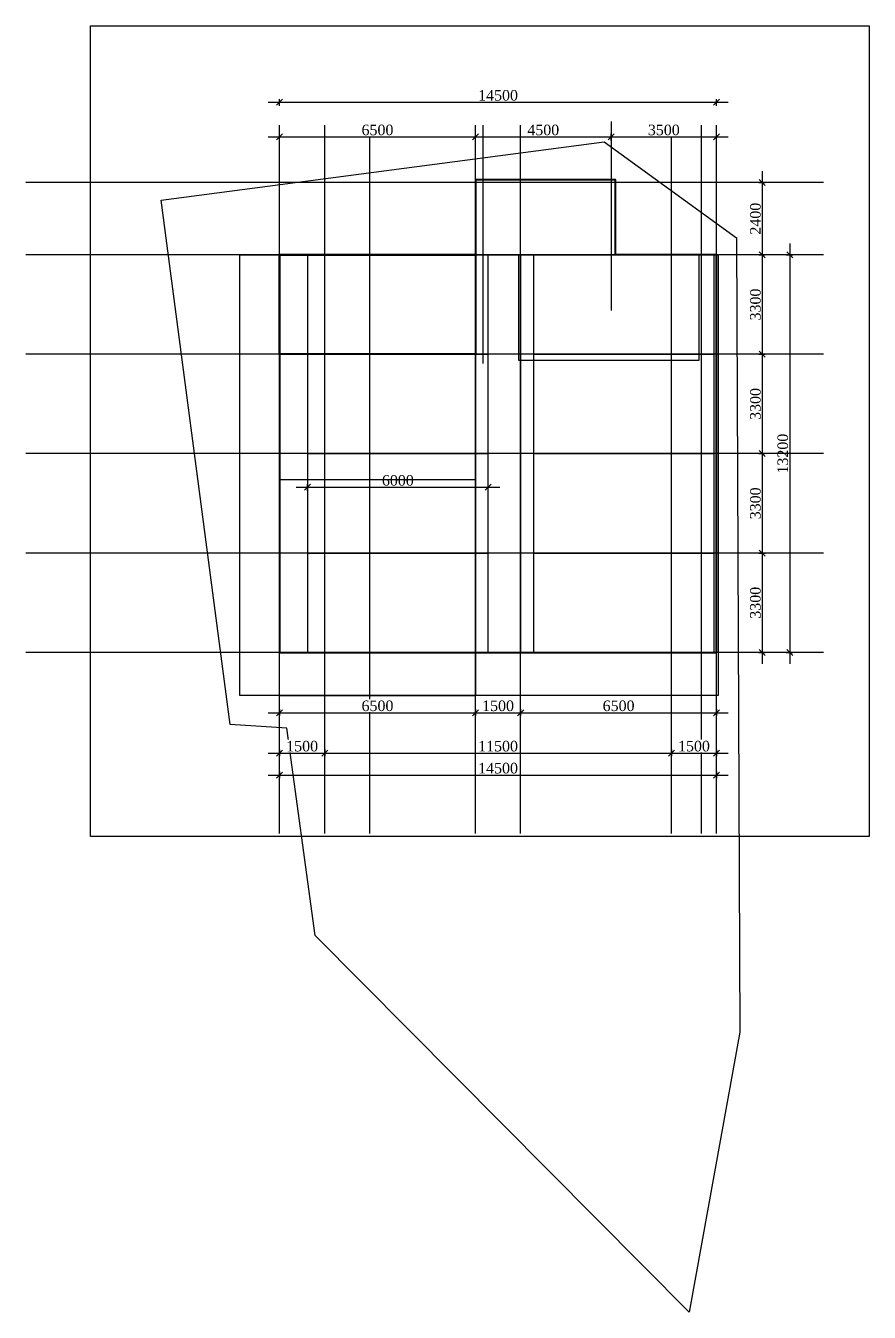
# Model space of a CAD drawing. Header units: millimetres. Extents: x 0 to 304375, y 0 to 173485.
# Drawn here: x 206445 to 234432, y 68815 to 111523 of the extents above; entities that cross this region are included whole.
import ezdxf

# ---------------------------------------------------------------- set-up
doc = ezdxf.new("R2010")
doc.units = ezdxf.units.MM
doc.layers.add('1', color=7, linetype='Continuous')
doc.styles.get("Standard").update_dxf_attribs({"font": 'Arial.ttf'})
doc.styles.add('Times New Roman', font='Times New Roman.ttf')
doc.dimstyles.new('1-100', dxfattribs={"dimtxt": 350, "dimasz": 200, "dimexe": 100, "dimexo": 100, "dimgap": 50, "dimtad": 1, "dimdec": 0, "dimtxsty": 'Times New Roman', "dimblk": 'OBLIQUE', "dimcen": 250, "dimdle": 380, "dimclrd": 256, "dimclre": 256, "dimclrt": 256, "dimadec": 0, "dimazin": 0, "dimtfac": 1, "dimtdec": 0, "dimtmove": 1, "dimatfit": 3, "dimldrblk": 'DOTSMALL', "dimfxl": 200, "dimlwd": -1, "dimlwe": -1, "dimarcsym": 0})
doc.dimstyles.new('ISO-25', dxfattribs={"dimtxt": 2.5, "dimasz": 2.5, "dimexe": 1.25, "dimexo": 0.625, "dimtad": 1, "dimtxsty": 'Standard', "dimcen": 2.5, "dimadec": 0, "dimazin": 0, "dimtfac": 1, "dimtmove": 0, "dimatfit": 3, "dimfxl": 1, "dimarcsym": 0})

# ---------------------------------------------------------------- blocks, each defined once
blk = doc.blocks.new('_Oblique')
at = {"color": 0, "lineweight": -2}
blk.add_line((-0.5, -0.5), (0.5, 0.5), dxfattribs=at)
blk = doc.blocks.new('*D22')
at = {"layer": '1', "ltscale": 50, "transparency": 16777216}
for p, q in [((214486, 108983), (229746, 108983)), ((214866, 108863), (214866, 109083)), ((229366, 108863), (229366, 109083))]:
    blk.add_line(p, q, dxfattribs=at)
at = {"layer": 'Defpoints', "color": 0, "ltscale": 50, "transparency": 16777216}
for p in [(229366, 108983), (214866, 108223), (229366, 108223)]:
    blk.add_point(p, dxfattribs=at)
at = {"layer": '1', "ltscale": 50, "transparency": 16777216, "xscale": 200, "yscale": 200, "zscale": 200, "rotation": 180}
blk.add_blockref('_Oblique', (214866, 108983), dxfattribs=at)
at = {"layer": '1', "ltscale": 50, "transparency": 16777216, "xscale": 200, "yscale": 200, "zscale": 200}
blk.add_blockref('_Oblique', (229366, 108983), dxfattribs=at)
at = {"layer": '1', "ltscale": 50, "transparency": 16777216, "insert": (222116, 109211), "char_height": 350, "attachment_point": 5, "style": 'Times New Roman', "bg_fill": 3, "box_fill_scale": 1.1, "bg_fill_color": 256, "bg_fill_true_color": 13158600, "bg_fill_transparency": 0}
blk.add_mtext('14500', dxfattribs=at)
blk = doc.blocks.new('_DotSmall')
at = {"color": 0, "linetype": 'ByBlock', "const_width": 0.5}
blk.add_lwpolyline([(-0.0625, 0, 1), (0.0625, 0, 1)], format="xyb", close=True, dxfattribs=at)
blk = doc.blocks.new('*D20')
at = {"layer": '1', "ltscale": 50, "transparency": 16777216}
for p, q in [((231793, 104298), (231793, 90338)), ((231673, 103918), (231893, 103918)), ((231673, 90718), (231893, 90718))]:
    blk.add_line(p, q, dxfattribs=at)
at = {"layer": 'Defpoints', "color": 0, "ltscale": 50, "transparency": 16777216}
for p in [(226323, 103918), (226323, 90718), (231793, 90718)]:
    blk.add_point(p, dxfattribs=at)
at = {"layer": '1', "ltscale": 50, "transparency": 16777216, "xscale": 200, "yscale": 200, "zscale": 200}
for p, rotation in [((231793, 103918), 90), ((231793, 90718), 270)]:
    blk.add_blockref('_Oblique', p, dxfattribs=dict(at, rotation=rotation))
at = {"layer": '1', "ltscale": 50, "transparency": 16777216, "insert": (231565, 97318), "char_height": 350, "attachment_point": 5, "rotation": 90, "style": 'Times New Roman', "bg_fill": 3, "box_fill_scale": 1.1, "bg_fill_color": 256, "bg_fill_true_color": 13158600, "bg_fill_transparency": 0}
blk.add_mtext('13200', dxfattribs=at)
blk = doc.blocks.new('*D25')
at = {"layer": '1', "ltscale": 50, "transparency": 16777216}
for p, q in [((215412, 96201), (222172, 96201)), ((215792, 96081), (215792, 96301)), ((221792, 96081), (221792, 96301))]:
    blk.add_line(p, q, dxfattribs=at)
at = {"layer": 'Defpoints', "color": 0, "ltscale": 50, "transparency": 16777216}
for p in [(221792, 96201), (215792, 94918), (221792, 94918)]:
    blk.add_point(p, dxfattribs=at)
at = {"layer": '1', "ltscale": 50, "transparency": 16777216, "xscale": 200, "yscale": 200, "zscale": 200, "rotation": 180}
blk.add_blockref('_Oblique', (215792, 96201), dxfattribs=at)
at = {"layer": '1', "ltscale": 50, "transparency": 16777216, "xscale": 200, "yscale": 200, "zscale": 200}
blk.add_blockref('_Oblique', (221792, 96201), dxfattribs=at)
at = {"layer": '1', "ltscale": 50, "transparency": 16777216, "insert": (218792, 96429), "char_height": 350, "attachment_point": 5, "style": 'Times New Roman', "bg_fill": 3, "box_fill_scale": 1.1, "bg_fill_color": 256, "bg_fill_true_color": 13158600, "bg_fill_transparency": 0}
blk.add_mtext('6000', dxfattribs=at)
blk = doc.blocks.new('*D31')
at = {"layer": '1', "ltscale": 50, "transparency": 16777216}
for p, q in [((230884, 104298), (230884, 100238)), ((230764, 103918), (230984, 103918)), ((230764, 100618), (230984, 100618))]:
    blk.add_line(p, q, dxfattribs=at)
at = {"layer": 'Defpoints', "color": 0, "ltscale": 50, "transparency": 16777216}
for p in [(229366, 103918), (229366, 100618), (230884, 100618)]:
    blk.add_point(p, dxfattribs=at)
at = {"layer": '1', "ltscale": 50, "transparency": 16777216, "xscale": 200, "yscale": 200, "zscale": 200}
for p, rotation in [((230884, 103918), 90), ((230884, 100618), 270)]:
    blk.add_blockref('_Oblique', p, dxfattribs=dict(at, rotation=rotation))
at = {"layer": '1', "ltscale": 50, "transparency": 16777216, "insert": (230656, 102268), "char_height": 350, "attachment_point": 5, "rotation": 90, "style": 'Times New Roman', "bg_fill": 3, "box_fill_scale": 1.1, "bg_fill_color": 256, "bg_fill_true_color": 13158600, "bg_fill_transparency": 0}
blk.add_mtext('3300', dxfattribs=at)
blk = doc.blocks.new('*D32')
at = {"layer": '1', "transparency": 16777216}
for p, q in [((230884, 100998), (230884, 96938)), ((230764, 100618), (230984, 100618)), ((230764, 97318), (230984, 97318))]:
    blk.add_line(p, q, dxfattribs=at)
at = {"layer": 'Defpoints', "color": 0, "transparency": 16777216}
for p in [(229366, 100618), (229701, 97318), (230884, 97318)]:
    blk.add_point(p, dxfattribs=at)
at = {"layer": '1', "transparency": 16777216, "xscale": 200, "yscale": 200, "zscale": 200}
for p, rotation in [((230884, 100618), 90), ((230884, 97318), 270)]:
    blk.add_blockref('_Oblique', p, dxfattribs=dict(at, rotation=rotation))
at = {"layer": '1', "transparency": 16777216, "insert": (230656, 98968), "char_height": 350, "attachment_point": 5, "rotation": 90, "style": 'Times New Roman', "bg_fill": 3, "box_fill_scale": 1.1, "bg_fill_color": 256, "bg_fill_true_color": 13158600, "bg_fill_transparency": 0}
blk.add_mtext('3300', dxfattribs=at)
blk = doc.blocks.new('*D33')
at = {"layer": '1', "transparency": 16777216}
for p, q in [((230884, 97698), (230884, 93638)), ((230764, 97318), (230984, 97318)), ((230764, 94018), (230984, 94018))]:
    blk.add_line(p, q, dxfattribs=at)
at = {"layer": 'Defpoints', "color": 0, "transparency": 16777216}
for p in [(229701, 97318), (229701, 94018), (230884, 94018)]:
    blk.add_point(p, dxfattribs=at)
at = {"layer": '1', "transparency": 16777216, "xscale": 200, "yscale": 200, "zscale": 200}
for p, rotation in [((230884, 97318), 90), ((230884, 94018), 270)]:
    blk.add_blockref('_Oblique', p, dxfattribs=dict(at, rotation=rotation))
at = {"layer": '1', "transparency": 16777216, "insert": (230656, 95668), "char_height": 350, "attachment_point": 5, "rotation": 90, "style": 'Times New Roman', "bg_fill": 3, "box_fill_scale": 1.1, "bg_fill_color": 256, "bg_fill_true_color": 13158600, "bg_fill_transparency": 0}
blk.add_mtext('3300', dxfattribs=at)
blk = doc.blocks.new('*D34')
at = {"layer": '1', "transparency": 16777216}
for p, q in [((230884, 94398), (230884, 90338)), ((230764, 94018), (230984, 94018)), ((230764, 90718), (230984, 90718))]:
    blk.add_line(p, q, dxfattribs=at)
at = {"layer": 'Defpoints', "color": 0, "transparency": 16777216}
for p in [(229701, 94018), (229701, 90718), (230884, 90718)]:
    blk.add_point(p, dxfattribs=at)
at = {"layer": '1', "transparency": 16777216, "xscale": 200, "yscale": 200, "zscale": 200}
for p, rotation in [((230884, 94018), 90), ((230884, 90718), 270)]:
    blk.add_blockref('_Oblique', p, dxfattribs=dict(at, rotation=rotation))
at = {"layer": '1', "transparency": 16777216, "insert": (230656, 92368), "char_height": 350, "attachment_point": 5, "rotation": 90, "style": 'Times New Roman', "bg_fill": 3, "box_fill_scale": 1.1, "bg_fill_color": 256, "bg_fill_true_color": 13158600, "bg_fill_transparency": 0}
blk.add_mtext('3300', dxfattribs=at)
blk = doc.blocks.new('*D35')
at = {"color": 0, "lineweight": -2, "transparency": 16777216}
for p, q in [((214866, 96464), (221367, 96464)), ((221366, 96461), (221366, 89288)), ((214866, 89286), (221367, 89286))]:
    blk.add_line(p, q, dxfattribs=at)
at = {"color": 0, "transparency": 16777216}
for points in [[(221365, 96461), (221366, 96461), (221366, 96464)], [(221365, 89288), (221366, 89288), (221366, 89286)]]:
    blk.add_solid(points, dxfattribs=at)
at = {"layer": 'Defpoints', "color": 0, "transparency": 16777216}
for p in [(214866, 96464), (214866, 89286), (221366, 89286)]:
    blk.add_point(p, dxfattribs=at)
at = {"color": 0, "transparency": 16777216, "insert": (221364, 92875), "char_height": 2.5, "attachment_point": 5, "rotation": 90}
blk.add_mtext('7178,23', dxfattribs=at)
blk = doc.blocks.new('*D36')
at = {"layer": '1', "transparency": 16777216}
for p, q in [((214866, 88837), (214866, 88617)), ((221366, 88837), (221366, 88617)), ((214486, 88717), (221746, 88717))]:
    blk.add_line(p, q, dxfattribs=at)
at = {"layer": 'Defpoints', "color": 0, "transparency": 16777216}
for p in [(214866, 92144), (221366, 89286), (221366, 88717)]:
    blk.add_point(p, dxfattribs=at)
at = {"layer": '1', "transparency": 16777216, "xscale": 200, "yscale": 200, "zscale": 200, "rotation": 180}
blk.add_blockref('_Oblique', (214866, 88717), dxfattribs=at)
at = {"layer": '1', "transparency": 16777216, "xscale": 200, "yscale": 200, "zscale": 200}
blk.add_blockref('_Oblique', (221366, 88717), dxfattribs=at)
at = {"layer": '1', "transparency": 16777216, "insert": (218116, 88945), "char_height": 350, "attachment_point": 5, "style": 'Times New Roman', "bg_fill": 3, "box_fill_scale": 1.1, "bg_fill_color": 256, "bg_fill_true_color": 13158600, "bg_fill_transparency": 0}
blk.add_mtext('6500', dxfattribs=at)
blk = doc.blocks.new('*D37')
at = {"layer": '1', "transparency": 16777216}
for p, q in [((222866, 88837), (222866, 88617)), ((229366, 88837), (229366, 88617)), ((222486, 88717), (229746, 88717))]:
    blk.add_line(p, q, dxfattribs=at)
at = {"layer": 'Defpoints', "color": 0, "transparency": 16777216}
for p in [(222866, 89286), (229366, 89286), (229366, 88717)]:
    blk.add_point(p, dxfattribs=at)
at = {"layer": '1', "transparency": 16777216, "xscale": 200, "yscale": 200, "zscale": 200, "rotation": 180}
blk.add_blockref('_Oblique', (222866, 88717), dxfattribs=at)
at = {"layer": '1', "transparency": 16777216, "xscale": 200, "yscale": 200, "zscale": 200}
blk.add_blockref('_Oblique', (229366, 88717), dxfattribs=at)
at = {"layer": '1', "transparency": 16777216, "insert": (226116, 88945), "char_height": 350, "attachment_point": 5, "style": 'Times New Roman', "bg_fill": 3, "box_fill_scale": 1.1, "bg_fill_color": 256, "bg_fill_true_color": 13158600, "bg_fill_transparency": 0}
blk.add_mtext('6500', dxfattribs=at)
blk = doc.blocks.new('*D38')
at = {"layer": '1', "transparency": 16777216}
for p, q in [((221366, 88837), (221366, 88617)), ((222866, 88837), (222866, 88617)), ((220986, 88717), (223246, 88717))]:
    blk.add_line(p, q, dxfattribs=at)
at = {"layer": 'Defpoints', "color": 0, "transparency": 16777216}
blk.add_point((222866, 92144), dxfattribs=at)
at = {"layer": '1', "transparency": 16777216, "xscale": 200, "yscale": 200, "zscale": 200, "rotation": 180}
blk.add_blockref('_Oblique', (221366, 88717), dxfattribs=at)
at = {"layer": '1', "transparency": 16777216, "xscale": 200, "yscale": 200, "zscale": 200}
blk.add_blockref('_Oblique', (222866, 88717), dxfattribs=at)
at = {"layer": '1', "transparency": 16777216, "insert": (222116, 88945), "char_height": 350, "attachment_point": 5, "style": 'Times New Roman', "bg_fill": 3, "box_fill_scale": 1.1, "bg_fill_color": 256, "bg_fill_true_color": 13158600, "bg_fill_transparency": 0}
blk.add_mtext('1500', dxfattribs=at)
at = {"layer": 'Defpoints', "color": 0, "transparency": 16777216}
for p in [(221366, 89286), (222866, 88717)]:
    blk.add_point(p, dxfattribs=at)
blk = doc.blocks.new('*D39')
at = {"layer": '1', "transparency": 16777216}
for p, q in [((215986, 87378), (228246, 87378)), ((216366, 87498), (216366, 87278)), ((227866, 87498), (227866, 87278))]:
    blk.add_line(p, q, dxfattribs=at)
at = {"layer": 'Defpoints', "color": 0, "transparency": 16777216}
for p in [(227866, 92144), (216366, 89286), (227866, 87378)]:
    blk.add_point(p, dxfattribs=at)
at = {"layer": '1', "transparency": 16777216, "xscale": 200, "yscale": 200, "zscale": 200, "rotation": 180}
blk.add_blockref('_Oblique', (216366, 87378), dxfattribs=at)
at = {"layer": '1', "transparency": 16777216, "xscale": 200, "yscale": 200, "zscale": 200}
blk.add_blockref('_Oblique', (227866, 87378), dxfattribs=at)
at = {"layer": '1', "transparency": 16777216, "insert": (222116, 87606), "char_height": 350, "attachment_point": 5, "style": 'Times New Roman', "bg_fill": 3, "box_fill_scale": 1.1, "bg_fill_color": 256, "bg_fill_true_color": 13158600, "bg_fill_transparency": 0}
blk.add_mtext('11500', dxfattribs=at)
blk = doc.blocks.new('*D40')
at = {"layer": '1', "transparency": 16777216}
for p, q in [((214866, 86767), (214866, 86547)), ((229366, 86767), (229366, 86547)), ((214486, 86647), (229746, 86647))]:
    blk.add_line(p, q, dxfattribs=at)
at = {"layer": 'Defpoints', "color": 0, "transparency": 16777216}
for p in [(214866, 89286), (229366, 89286), (229366, 86647)]:
    blk.add_point(p, dxfattribs=at)
at = {"layer": '1', "transparency": 16777216, "xscale": 200, "yscale": 200, "zscale": 200, "rotation": 180}
blk.add_blockref('_Oblique', (214866, 86647), dxfattribs=at)
at = {"layer": '1', "transparency": 16777216, "xscale": 200, "yscale": 200, "zscale": 200}
blk.add_blockref('_Oblique', (229366, 86647), dxfattribs=at)
at = {"layer": '1', "transparency": 16777216, "insert": (222116, 86875), "char_height": 350, "attachment_point": 5, "style": 'Times New Roman', "bg_fill": 3, "box_fill_scale": 1.1, "bg_fill_color": 256, "bg_fill_true_color": 13158600, "bg_fill_transparency": 0}
blk.add_mtext('14500', dxfattribs=at)
blk = doc.blocks.new('*D41')
at = {"layer": '1', "ltscale": 50, "transparency": 16777216}
for p, q in [((220986, 107834), (226245, 107834)), ((221366, 107714), (221366, 107934)), ((225865, 107714), (225865, 107934))]:
    blk.add_line(p, q, dxfattribs=at)
at = {"layer": 'Defpoints', "color": 0, "ltscale": 50, "transparency": 16777216}
for p in [(225865, 107834), (221366, 107365), (225865, 107365)]:
    blk.add_point(p, dxfattribs=at)
at = {"layer": '1', "ltscale": 50, "transparency": 16777216, "xscale": 200, "yscale": 200, "zscale": 200, "rotation": 180}
blk.add_blockref('_Oblique', (221366, 107834), dxfattribs=at)
at = {"layer": '1', "ltscale": 50, "transparency": 16777216, "xscale": 200, "yscale": 200, "zscale": 200}
blk.add_blockref('_Oblique', (225865, 107834), dxfattribs=at)
at = {"layer": '1', "ltscale": 50, "transparency": 16777216, "insert": (223616, 108062), "char_height": 350, "attachment_point": 5, "style": 'Times New Roman', "bg_fill": 3, "box_fill_scale": 1.1, "bg_fill_color": 256, "bg_fill_true_color": 13158600, "bg_fill_transparency": 0}
blk.add_mtext('4500', dxfattribs=at)
blk = doc.blocks.new('*D42')
at = {"layer": '1', "ltscale": 50, "transparency": 16777216}
for p, q in [((214486, 107834), (221746, 107834)), ((214866, 107714), (214866, 107934)), ((221366, 107714), (221366, 107934))]:
    blk.add_line(p, q, dxfattribs=at)
at = {"layer": 'Defpoints', "color": 0, "ltscale": 50, "transparency": 16777216}
for p in [(221366, 107834), (221366, 106551), (214866, 106318)]:
    blk.add_point(p, dxfattribs=at)
at = {"layer": '1', "ltscale": 50, "transparency": 16777216, "xscale": 200, "yscale": 200, "zscale": 200, "rotation": 180}
blk.add_blockref('_Oblique', (214866, 107834), dxfattribs=at)
at = {"layer": '1', "ltscale": 50, "transparency": 16777216, "xscale": 200, "yscale": 200, "zscale": 200}
blk.add_blockref('_Oblique', (221366, 107834), dxfattribs=at)
at = {"layer": '1', "ltscale": 50, "transparency": 16777216, "insert": (218116, 108062), "char_height": 350, "attachment_point": 5, "style": 'Times New Roman', "bg_fill": 3, "box_fill_scale": 1.1, "bg_fill_color": 256, "bg_fill_true_color": 13158600, "bg_fill_transparency": 0}
blk.add_mtext('6500', dxfattribs=at)
blk = doc.blocks.new('*D43')
at = {"layer": '1', "ltscale": 50, "transparency": 16777216}
for p, q in [((225485, 107834), (229746, 107834)), ((225865, 107714), (225865, 107934)), ((229366, 107714), (229366, 107934))]:
    blk.add_line(p, q, dxfattribs=at)
at = {"layer": 'Defpoints', "color": 0, "ltscale": 50, "transparency": 16777216}
for p in [(229366, 107834), (225865, 106551), (229366, 106551)]:
    blk.add_point(p, dxfattribs=at)
at = {"layer": '1', "ltscale": 50, "transparency": 16777216, "xscale": 200, "yscale": 200, "zscale": 200, "rotation": 180}
blk.add_blockref('_Oblique', (225865, 107834), dxfattribs=at)
at = {"layer": '1', "ltscale": 50, "transparency": 16777216, "xscale": 200, "yscale": 200, "zscale": 200}
blk.add_blockref('_Oblique', (229366, 107834), dxfattribs=at)
at = {"layer": '1', "ltscale": 50, "transparency": 16777216, "insert": (227616, 108062), "char_height": 350, "attachment_point": 5, "style": 'Times New Roman', "bg_fill": 3, "box_fill_scale": 1.1, "bg_fill_color": 256, "bg_fill_true_color": 13158600, "bg_fill_transparency": 0}
blk.add_mtext('3500', dxfattribs=at)
blk = doc.blocks.new('*D44')
at = {"layer": '1', "transparency": 16777216}
for p, q in [((214486, 87378), (216746, 87378)), ((214866, 87498), (214866, 87278)), ((216366, 87498), (216366, 87278))]:
    blk.add_line(p, q, dxfattribs=at)
at = {"layer": 'Defpoints', "color": 0, "transparency": 16777216}
blk.add_point((216366, 90805), dxfattribs=at)
at = {"layer": '1', "transparency": 16777216, "xscale": 200, "yscale": 200, "zscale": 200, "rotation": 180}
blk.add_blockref('_Oblique', (214866, 87378), dxfattribs=at)
at = {"layer": '1', "transparency": 16777216, "xscale": 200, "yscale": 200, "zscale": 200}
blk.add_blockref('_Oblique', (216366, 87378), dxfattribs=at)
at = {"layer": '1', "transparency": 16777216, "insert": (215616, 87606), "char_height": 350, "attachment_point": 5, "style": 'Times New Roman', "bg_fill": 3, "box_fill_scale": 1.1, "bg_fill_color": 256, "bg_fill_true_color": 13158600, "bg_fill_transparency": 0}
blk.add_mtext('1500', dxfattribs=at)
at = {"layer": 'Defpoints', "color": 0, "transparency": 16777216}
for p in [(214866, 87946), (216366, 87378)]:
    blk.add_point(p, dxfattribs=at)
blk = doc.blocks.new('*D45')
at = {"layer": '1', "transparency": 16777216}
for p, q in [((227486, 87378), (229746, 87378)), ((227866, 87498), (227866, 87278)), ((229366, 87498), (229366, 87278))]:
    blk.add_line(p, q, dxfattribs=at)
at = {"layer": 'Defpoints', "color": 0, "transparency": 16777216}
blk.add_point((229366, 90805), dxfattribs=at)
at = {"layer": '1', "transparency": 16777216, "xscale": 200, "yscale": 200, "zscale": 200, "rotation": 180}
blk.add_blockref('_Oblique', (227866, 87378), dxfattribs=at)
at = {"layer": '1', "transparency": 16777216, "xscale": 200, "yscale": 200, "zscale": 200}
blk.add_blockref('_Oblique', (229366, 87378), dxfattribs=at)
at = {"layer": '1', "transparency": 16777216, "insert": (228616, 87606), "char_height": 350, "attachment_point": 5, "style": 'Times New Roman', "bg_fill": 3, "box_fill_scale": 1.1, "bg_fill_color": 256, "bg_fill_true_color": 13158600, "bg_fill_transparency": 0}
blk.add_mtext('1500', dxfattribs=at)
at = {"layer": 'Defpoints', "color": 0, "transparency": 16777216}
for p in [(227866, 87946), (229366, 87378)]:
    blk.add_point(p, dxfattribs=at)
blk = doc.blocks.new('*D46')
at = {"layer": '1', "ltscale": 50, "transparency": 16777216}
for p, q in [((230884, 106698), (230884, 103538)), ((230764, 106318), (230984, 106318)), ((230764, 103918), (230984, 103918))]:
    blk.add_line(p, q, dxfattribs=at)
at = {"layer": 'Defpoints', "color": 0, "ltscale": 50, "transparency": 16777216}
for p in [(229366, 106318), (229366, 103918), (230884, 103918)]:
    blk.add_point(p, dxfattribs=at)
at = {"layer": '1', "ltscale": 50, "transparency": 16777216, "xscale": 200, "yscale": 200, "zscale": 200}
for p, rotation in [((230884, 106318), 90), ((230884, 103918), 270)]:
    blk.add_blockref('_Oblique', p, dxfattribs=dict(at, rotation=rotation))
at = {"layer": '1', "ltscale": 50, "transparency": 16777216, "insert": (230656, 105118), "char_height": 350, "attachment_point": 5, "rotation": 90, "style": 'Times New Roman', "bg_fill": 3, "box_fill_scale": 1.1, "bg_fill_color": 256, "bg_fill_true_color": 13158600, "bg_fill_transparency": 0}
blk.add_mtext('2400', dxfattribs=at)

msp = doc.modelspace()

# ---------------------------------------------------------------- linework, layer by layer
at = {"color": 1}
msp.add_line((232910.11, 106318.257), (206445.063, 106318.257), dxfattribs=at)
msp.add_lwpolyline([(228461.633, 68814.967), (216050.833, 81326.649), (215102.37, 88207.589), (213227.005, 88324.412), (210934.705, 105729.848), (225641.954, 107666.796), (230027.628, 104480.402), (230133.45, 78110.829), (228461.633, 68814.967)], dxfattribs=at)
msp.add_lwpolyline([(213548.972, 103918.444), (229424.456, 103918.444), (229424.456, 89285.614), (213548.972, 89285.614)], close=True)
at = {"color": 5, "lineweight": 40}
msp.add_lwpolyline([(214865.776, 103918.444), (221365.776, 103918.444), (221365.776, 100618.444), (214865.776, 100618.444)], close=True, dxfattribs=at)
at = {"layer": '1', "color": 1, "ltscale": 50}
for p, q in [((214865.776, 84704.949), (214865.776, 108222.734)), ((216365.776, 84704.949), (216365.776, 108222.734)), ((217865.776, 84704.949), (217865.776, 108222.734)), ((221365.776, 84704.949), (221365.776, 108222.734)), ((222865.776, 84704.949), (222865.776, 108222.734)), ((227865.776, 84704.949), (227865.776, 108222.734)), ((228865.776, 84704.949), (228865.776, 108222.734)), ((229365.776, 84704.949), (229365.776, 108222.734))]:
    msp.add_line(p, q, dxfattribs=at)
at = {"layer": '1', "color": 5, "lineweight": 30, "ltscale": 50}
for points in [[(215791.814, 100618.444), (221791.814, 100618.444), (221791.814, 103918.444), (215791.814, 103918.444)], [(215791.814, 97318.444), (221791.814, 97318.444), (221791.814, 100618.444), (215791.814, 100618.444)], [(215791.814, 90718.444), (221791.814, 90718.444), (221791.814, 94018.444), (215791.814, 94018.444)]]:
    msp.add_lwpolyline(points, close=True, dxfattribs=at)

# ---------------------------------------------------------------- next in the draw order: dimensions: what is measured, and where the dimension line sits
at = {"layer": '1', "color": 1, "ltscale": 50}
dim = msp.add_linear_dim(base=(229365.776, 108982.712), p1=(214865.776, 108222.734), p2=(229365.776, 108222.734), dimstyle='1-100', override={"dimfxl": 120, "dimfxlon": 1, "dimtfill": 1, "dimtfillclr": 256}, dxfattribs=at)
dim.commit()
dim.dimension.update_dxf_attribs({"geometry": '*D22', "text_midpoint": (222115.776, 109210.74)})
at = {"layer": '1', "ltscale": 50}
dim = msp.add_linear_dim(base=(231793.004, 90718.444), p1=(226322.897, 103918.444), p2=(226322.897, 90718.444), angle=90, dimstyle='1-100', override={"dimfxl": 120, "dimfxlon": 1, "dimtfill": 1, "dimtfillclr": 256}, dxfattribs=at)
dim.commit()
dim.dimension.update_dxf_attribs({"geometry": '*D20', "text_midpoint": (231564.976, 97318.444)})
dim = msp.add_linear_dim(base=(221791.814, 96201.068), p1=(215791.814, 94918.444), p2=(221791.814, 94918.444), dimstyle='1-100', override={"dimfxl": 120, "dimfxlon": 1, "dimtfill": 1, "dimtfillclr": 256}, dxfattribs=at)
dim.commit()
dim.dimension.update_dxf_attribs({"geometry": '*D25', "text_midpoint": (218791.814, 96429.096)})
at = {"layer": '1'}
dim = msp.add_linear_dim(base=(229365.776, 88717.087), p1=(222865.776, 89285.614), p2=(229365.776, 89285.614), dimstyle='1-100', override={"dimfxl": 120, "dimfxlon": 1, "dimtfill": 1, "dimtfillclr": 256}, dxfattribs=at)
dim.commit()
dim.dimension.update_dxf_attribs({"geometry": '*D37', "text_midpoint": (226115.776, 88945.115)})

# ---------------------------------------------------------------- next in the draw order: linework, layer by layer
for p, q in [((221615.776, 108222.734), (221615.776, 100311.314)), ((225865.339, 108348.462), (225865.339, 102067.183))]:
    msp.add_line(p, q)
at = {"layer": '1', "color": 2, "lineweight": 40, "ltscale": 50}
msp.add_lwpolyline([(214865.776, 90718.444), (229365.776, 90718.444), (229365.776, 103918.444), (226013.339, 103918.444), (226013.339, 106404.257), (221368.756, 106404.257), (221365.776, 103918.444), (214865.776, 103918.444)], close=True, dxfattribs=at)
at = {"layer": '1', "color": 5, "lineweight": 30, "ltscale": 50}
for points in [[(222791.814, 100418.444), (228791.814, 100418.444), (228791.814, 103918.444), (222791.814, 103918.444)], [(223291.814, 100618.444), (229291.814, 100618.444), (229291.814, 103918.444), (223291.814, 103918.444)], [(223291.814, 97318.444), (229291.814, 97318.444), (229291.814, 100618.444), (223291.814, 100618.444)], [(215791.814, 94018.444), (221791.814, 94018.444), (221791.814, 97318.444), (215791.814, 97318.444)], [(223291.814, 94018.444), (229291.814, 94018.444), (229291.814, 97318.444), (223291.814, 97318.444)], [(223291.814, 90718.444), (229291.814, 90718.444), (229291.814, 94018.444), (223291.814, 94018.444)]]:
    msp.add_lwpolyline(points, close=True, dxfattribs=at)

# ---------------------------------------------------------------- next in the draw order: dimensions: what is measured, and where the dimension line sits
dim = msp.add_linear_dim(base=(221365.776, 89285.614), p1=(214865.776, 96463.842), p2=(214865.776, 89285.614), angle=90, dimstyle='ISO-25')
dim.commit()
dim.dimension.update_dxf_attribs({"geometry": '*D35', "text_midpoint": (221363.648, 92874.728)})

# ---------------------------------------------------------------- next in the draw order: dimensions: what is measured, and where the dimension line sits
at = {"layer": '1', "color": 1, "ltscale": 50}
dim = msp.add_linear_dim(base=(225865.339, 107834.038), p1=(221365.776, 107365.298), p2=(225865.339, 107365.298), dimstyle='1-100', override={"dimfxl": 120, "dimfxlon": 1, "dimtfill": 1, "dimtfillclr": 256}, dxfattribs=at)
dim.commit()
dim.dimension.update_dxf_attribs({"geometry": '*D41', "text_midpoint": (223615.558, 108062.067)})
at = {"layer": '1', "ltscale": 50}
dim = msp.add_linear_dim(base=(230884.33, 100618.444), p1=(229365.776, 103918.444), p2=(229365.776, 100618.444), angle=90, dimstyle='1-100', override={"dimfxl": 120, "dimfxlon": 1, "dimtfill": 1, "dimtfillclr": 256}, dxfattribs=at)
dim.commit()
dim.dimension.update_dxf_attribs({"geometry": '*D31', "text_midpoint": (230656.302, 102268.444)})
at = {"layer": '1'}
dim = msp.add_linear_dim(base=(221365.776, 88717.087), p1=(214865.776, 92143.779), p2=(221365.776, 89285.614), dimstyle='1-100', override={"dimfxl": 120, "dimfxlon": 1, "dimtfill": 1, "dimtfillclr": 256}, dxfattribs=at)
dim.commit()
dim.dimension.update_dxf_attribs({"geometry": '*D36', "text_midpoint": (218115.776, 88945.115)})

# ---------------------------------------------------------------- next in the draw order: linework, layer by layer
at = {"color": 1}
msp.add_line((232910.11, 103918.444), (206445.063, 103918.444), dxfattribs=at)

# ---------------------------------------------------------------- next in the draw order: dimensions: what is measured, and where the dimension line sits
at = {"layer": '1', "color": 1, "ltscale": 50}
for base, p1, p2, picture, middle in [((221365.776, 107834.038), (214865.776, 106318.257), (221365.776, 106550.858), '*D42', (218115.776, 108062.067)), ((229365.776, 107834.038), (225865.339, 106550.858), (229365.776, 106550.858), '*D43', (227615.558, 108062.067))]:
    dim = msp.add_linear_dim(base=base, p1=p1, p2=p2, dimstyle='1-100', override={"dimfxl": 120, "dimfxlon": 1, "dimtfill": 1, "dimtfillclr": 256}, dxfattribs=at)
    dim.commit()
    dim.dimension.update_dxf_attribs({"geometry": picture, "text_midpoint": middle})
at = {"layer": '1'}
dim = msp.add_linear_dim(base=(230884.33, 97318.444), p1=(229365.776, 100618.444), p2=(229701.184, 97318.444), angle=90, dimstyle='1-100', override={"dimfxl": 120, "dimfxlon": 1, "dimtfill": 1, "dimtfillclr": 256}, dxfattribs=at)
dim.commit()
dim.dimension.update_dxf_attribs({"geometry": '*D32', "text_midpoint": (230656.302, 98968.444)})
dim = msp.add_linear_dim(base=(222865.776, 88717.087), p1=(221365.776, 89285.614), p2=(222865.776, 92143.779), dimstyle='1-100', override={"dimfxl": 120, "dimfxlon": 1, "dimtfill": 1, "dimtfillclr": 256}, dxfattribs=at)
dim.commit()
dim.dimension.update_dxf_attribs({"geometry": '*D38', "text_midpoint": (222115.776, 88945.115)})

# ---------------------------------------------------------------- next in the draw order: linework, layer by layer
at = {"color": 1}
msp.add_line((232910.11, 100618.444), (206445.063, 100618.444), dxfattribs=at)
at = {"lineweight": 35}
msp.add_lwpolyline([(221365.776, 103918.444), (222865.776, 103918.444), (222865.776, 90718.444), (221365.776, 90718.444)], close=True, dxfattribs=at)

# ---------------------------------------------------------------- next in the draw order: dimensions: what is measured, and where the dimension line sits
at = {"layer": '1', "ltscale": 50}
dim = msp.add_linear_dim(base=(230884.33, 103918.444), p1=(229365.776, 106318.257), p2=(229365.776, 103918.444), angle=90, dimstyle='1-100', override={"dimfxl": 120, "dimfxlon": 1, "dimtfill": 1, "dimtfillclr": 256}, dxfattribs=at)
dim.commit()
dim.dimension.update_dxf_attribs({"geometry": '*D46', "text_midpoint": (230656.302, 105118.35)})
at = {"layer": '1'}
dim = msp.add_linear_dim(base=(230884.33, 94018.444), p1=(229701.184, 97318.444), p2=(229701.184, 94018.444), angle=90, dimstyle='1-100', override={"dimfxl": 120, "dimfxlon": 1, "dimtfill": 1, "dimtfillclr": 256}, dxfattribs=at)
dim.commit()
dim.dimension.update_dxf_attribs({"geometry": '*D33', "text_midpoint": (230656.302, 95668.444)})

# ---------------------------------------------------------------- next in the draw order: linework, layer by layer
at = {"color": 1}
msp.add_line((232910.11, 97318.444), (206445.063, 97318.444), dxfattribs=at)

# ---------------------------------------------------------------- next in the draw order: dimensions: what is measured, and where the dimension line sits
at = {"layer": '1'}
dim = msp.add_linear_dim(base=(230884.33, 90718.444), p1=(229701.184, 94018.444), p2=(229701.184, 90718.444), angle=90, dimstyle='1-100', override={"dimfxl": 120, "dimfxlon": 1, "dimtfill": 1, "dimtfillclr": 256}, dxfattribs=at)
dim.commit()
dim.dimension.update_dxf_attribs({"geometry": '*D34', "text_midpoint": (230656.302, 92368.444)})
dim = msp.add_linear_dim(base=(227865.776, 87377.818), p1=(216365.776, 89285.614), p2=(227865.776, 92143.779), dimstyle='1-100', override={"dimfxl": 120, "dimfxlon": 1, "dimtfill": 1, "dimtfillclr": 256}, dxfattribs=at)
dim.commit()
dim.dimension.update_dxf_attribs({"geometry": '*D39', "text_midpoint": (222115.776, 87605.846)})

# ---------------------------------------------------------------- next in the draw order: linework, layer by layer
at = {"color": 1}
for p, q in [((232910.11, 94018.444), (206445.063, 94018.444)), ((232910.11, 90718.444), (206445.063, 90718.444))]:
    msp.add_line(p, q, dxfattribs=at)

# ---------------------------------------------------------------- next in the draw order: dimensions: what is measured, and where the dimension line sits
at = {"layer": '1'}
dim = msp.add_linear_dim(base=(229365.776, 86646.553), p1=(214865.776, 89285.614), p2=(229365.776, 89285.614), dimstyle='1-100', override={"dimfxl": 120, "dimfxlon": 1, "dimtfill": 1, "dimtfillclr": 256}, dxfattribs=at)
dim.commit()
dim.dimension.update_dxf_attribs({"geometry": '*D40', "text_midpoint": (222115.776, 86874.581)})

# ---------------------------------------------------------------- next in the draw order: dimensions: what is measured, and where the dimension line sits
for base, p1, p2, picture, middle in [((216365.776, 87377.818), (214865.776, 87946.345), (216365.776, 90804.51), '*D44', (215615.776, 87605.846)), ((229365.776, 87377.818), (227865.776, 87946.345), (229365.776, 90804.51), '*D45', (228615.776, 87605.846))]:
    dim = msp.add_linear_dim(base=base, p1=p1, p2=p2, dimstyle='1-100', override={"dimfxl": 120, "dimfxlon": 1, "dimtfill": 1, "dimtfillclr": 256}, dxfattribs=at)
    dim.commit()
    dim.dimension.update_dxf_attribs({"geometry": picture, "text_midpoint": middle})

# ---------------------------------------------------------------- next in the draw order: linework, layer by layer
msp.add_lwpolyline([(208592.478, 111523.349), (234432.217, 111523.349), (234432.217, 84604.675), (208592.478, 84604.675)], close=True)

doc.saveas('drawing.dxf')
